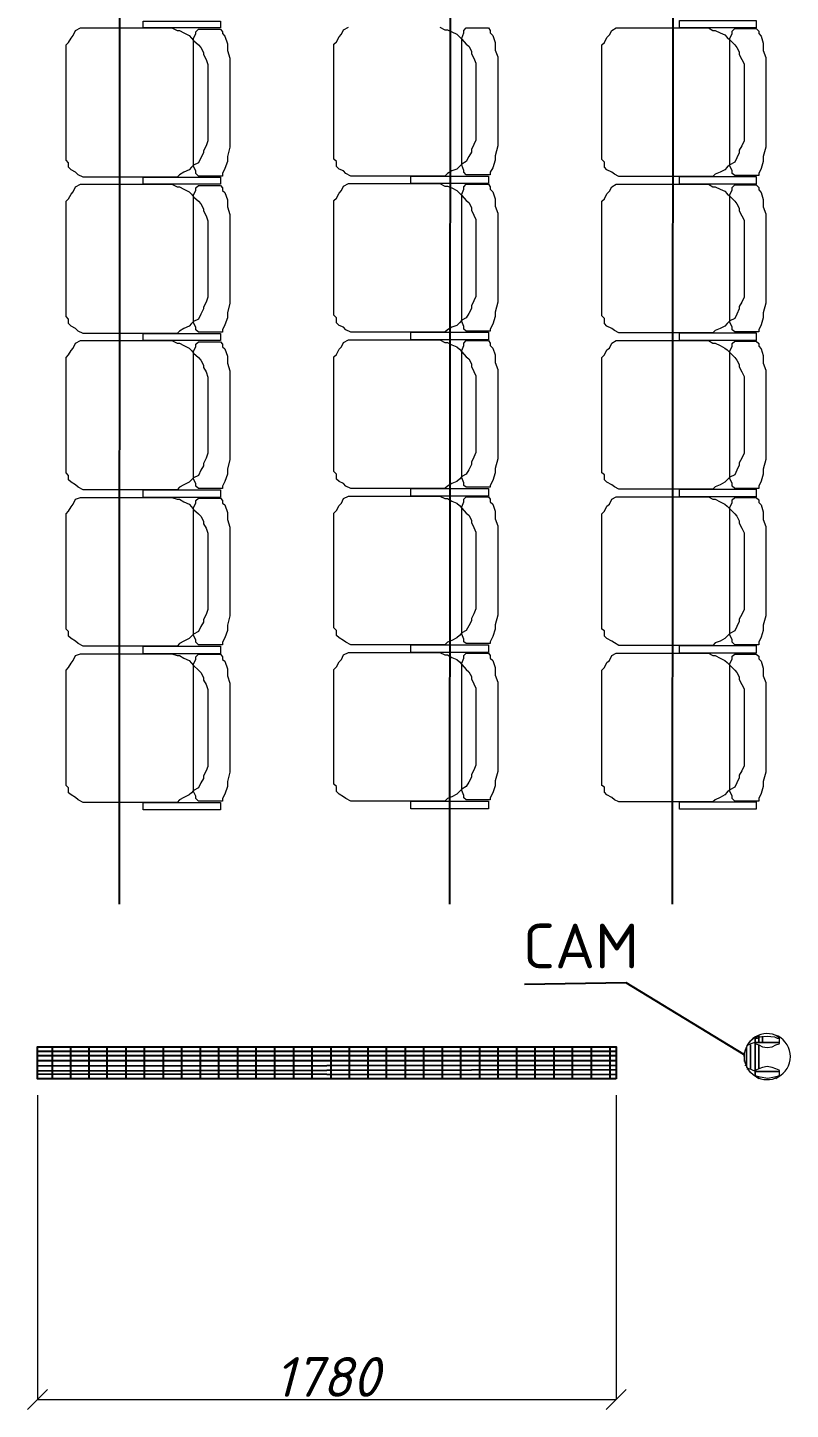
# Model space of a CAD drawing. Header units: millimetres. Extents: x 3050 to 430575, y -569542 to 36130.
# Drawn here: x 302267 to 304667, y -473639 to -469292 of the extents above; entities that cross this region are included whole.
import ezdxf

# ---------------------------------------------------------------- set-up
doc = ezdxf.new("R2010")
doc.units = ezdxf.units.MM
doc.layers.add('PDF _Геометрия', color=7, linetype='Continuous')
doc.layers.add('PDF _Текст', color=7, linetype='Continuous')
doc.layers.add('TLS razmeri', color=7, linetype='Continuous', lineweight=9)
doc.layers.add('Стены отделка', color=7, linetype='Continuous', lineweight=30)
doc.styles.add('PDF ISOCPEUR', font='isocpeur.ttf')
doc.styles.add('ГОСТ ISOCP 2.5', font='isocpeui.ttf', dxfattribs={"height": 2.5})
doc.dimstyles.new('СПДС NEW2.5', dxfattribs={"dimtxt": 2.5, "dimasz": 2.5, "dimexe": 1, "dimexo": 1, "dimgap": 1.5, "dimtad": 1, "dimdec": 0, "dimrnd": 5, "dimtxsty": 'ГОСТ ISOCP 2.5', "dimblk": 'OBLIQUE', "dimcen": 0, "dimclrd": 256, "dimclre": 256, "dimclrt": 256, "dimadec": 0, "dimazin": 2, "dimtp": 0.1, "dimtm": 0.1, "dimtfac": 0.71, "dimtdec": 0, "dimtmove": 0, "dimatfit": 3, "dimfxl": 1, "dimtfill": 1, "dimtolj": 1, "dimlwd": -1, "dimlwe": -1, "dimarcsym": 1})

# ---------------------------------------------------------------- blocks, each defined once
blk = doc.blocks.new('_Oblique')
at = {"color": 0, "linetype": 'ByBlock', "lineweight": -2}
blk.add_line((-0.5, -0.5), (0.5, 0.5), dxfattribs=at)
blk = doc.blocks.new('*D2623')
at = {"layer": 'Defpoints', "color": 0, "transparency": 16777216}
for p in [(21064.1, -61251.1), (24704.9, -61251.6), (24704.9, -63167.6)]:
    blk.add_point(p, dxfattribs=at)
at = {"layer": 'TLS razmeri', "linetype": 'ByBlock', "transparency": 16777216}
for p, q in [((21064.1, -61252.1), (21064.1, -63168.6)), ((24704.9, -61252.6), (24704.9, -63168.6)), ((21064.1, -63167.6), (24704.9, -63167.6))]:
    blk.add_line(p, q, dxfattribs=at)
at = {"layer": 'TLS razmeri', "transparency": 16777216, "xscale": 125, "yscale": 125, "zscale": 125, "rotation": 180}
blk.add_blockref('_Oblique', (21064.1, -63167.6), dxfattribs=at)
at = {"layer": 'TLS razmeri', "transparency": 16777216, "xscale": 125, "yscale": 125, "zscale": 125}
blk.add_blockref('_Oblique', (24704.9, -63167.6), dxfattribs=at)
at = {"layer": 'TLS razmeri', "transparency": 16777216, "insert": (22884.5, -63026), "char_height": 2.5, "attachment_point": 5, "style": 'ГОСТ ISOCP 2.5', "bg_fill": 3, "box_fill_scale": 1.1, "bg_fill_color": 256, "bg_fill_true_color": 13158600, "bg_fill_transparency": 0}
blk.add_mtext('\\A1;{\\H100x;1780}', dxfattribs=at)
blk = doc.blocks.new('ТХ3 4 этаж')
at = {"color": 5, "lineweight": 25}
for p, q in [((21584.8, -46510), (21576.9, -60051.5)), ((23664.8, -46510), (23656.9, -60051.5)), ((25064.8, -46510), (25056.9, -60051.5))]:
    blk.add_line(p, q, dxfattribs=at)
at = {"layer": 'PDF _Геометрия', "color": 5, "lineweight": 9}
for points in [[(21727.5, -54493.2), (22215.2, -54493.2), (22215.2, -54536.8), (21727.5, -54536.8)], [(25102.1, -54489.2), (25585.8, -54489.2), (25585.8, -54536.8), (25102.1, -54536.8)], [(21243.7, -55111.8), (21243.7, -54643.9), (21259.6, -54628), (21275.4, -54600.3), (21287.3, -54584.4), (21303.2, -54552.7), (21334.9, -54536.8), (21362.7, -54536.8), (21378.5, -54536.8), (21850.4, -54536.8), (21878.2, -54536.8), (21909.9, -54536.8), (21941.6, -54552.7), (21957.5, -54552.7), (21985.2, -54568.5), (22017, -54584.4), (22032.8, -54600.3), (22044.7, -54616.1), (22076.4, -54643.9), (22092.3, -54659.8), (22108.2, -54691.5), (22108.2, -54703.4), (22124, -54735.1), (22135.9, -54766.8), (22135.9, -54794.6), (22135.9, -54826.3), (22135.9, -55024.6), (22135.9, -55203), (22135.9, -55218.9), (22135.9, -55246.6), (22124, -55278.4), (22108.2, -55310.1), (22108.2, -55322), (22092.3, -55353.7), (22076.4, -55385.4), (22044.7, -55401.3), (22032.8, -55413.2), (22017, -55429), (21985.2, -55444.9), (21957.5, -55460.8), (21941.6, -55476.6), (21909.9, -55476.6), (21878.2, -55476.6), (21850.4, -55476.6), (21378.5, -55476.6), (21350.8, -55476.6), (21319, -55460.8), (21303.2, -55444.9), (21275.4, -55429), (21259.6, -55413.2), (21259.6, -55385.4), (21243.7, -55369.6), (21243.7, -55337.8)], [(22044.7, -54739.1), (22044.7, -54604.2), (22060.6, -54572.5), (22060.6, -54560.6), (22076.4, -54544.8), (22092.3, -54544.8), (22215.2, -54544.8), (22227.1, -54560.6), (22227.1, -54572.5), (22243, -54588.4), (22258.8, -54636), (22258.8, -54679.6), (22274.7, -54727.2), (22274.7, -54770.8), (22274.7, -54830.3), (22274.7, -55179.2), (22274.7, -55242.7), (22274.7, -55286.3), (22258.8, -55345.8), (22258.8, -55377.5), (22243, -55421.1), (22227.1, -55452.8), (22227.1, -55468.7), (22215.2, -55468.7), (22092.3, -55468.7), (22076.4, -55468.7), (22060.6, -55452.8), (22060.6, -55437), (22044.7, -55409.2), (22044.7, -55377.5), (22044.7, -55345.8), (22044.7, -55270.4)], [(23734, -54735.1), (23734, -54600.3), (23745.9, -54568.5), (23745.9, -54552.7), (23761.7, -54536.8), (23777.6, -54536.8), (23900.5, -54536.8), (23912.4, -54552.7), (23912.4, -54568.5), (23928.3, -54584.4), (23944.1, -54628), (23944.1, -54675.6), (23960, -54719.2), (23960, -54766.8), (23960, -54826.3), (23960, -55175.3), (23960, -55234.7), (23960, -55278.4), (23944.1, -55341.8), (23944.1, -55369.6), (23928.3, -55417.1), (23912.4, -55444.9), (23912.4, -55460.8), (23900.5, -55460.8), (23777.6, -55460.8), (23761.7, -55460.8), (23745.9, -55444.9), (23745.9, -55433), (23734, -55401.3), (23734, -55369.6), (23734, -55341.8), (23734, -55266.5)], [(24614.3, -55111.8), (24614.3, -54643.9), (24630.2, -54628), (24646, -54596.3), (24661.9, -54580.4), (24677.8, -54552.7), (24705.5, -54536.8), (24737.2, -54536.8), (24753.1, -54536.8), (25221, -54536.8), (25252.7, -54536.8), (25284.5, -54536.8), (25312.2, -54552.7), (25328.1, -54552.7), (25359.8, -54568.5), (25387.6, -54580.4), (25403.4, -54596.3), (25419.3, -54612.2), (25451, -54643.9), (25462.9, -54659.8), (25478.8, -54687.5), (25478.8, -54703.4), (25494.6, -54735.1), (25510.5, -54762.9), (25510.5, -54794.6), (25510.5, -54826.3), (25510.5, -55024.6), (25510.5, -55199), (25510.5, -55214.9), (25510.5, -55246.6), (25494.6, -55278.4), (25478.8, -55306.1), (25478.8, -55322), (25462.9, -55353.7), (25451, -55381.5), (25419.3, -55397.3), (25403.4, -55413.2), (25387.6, -55429), (25359.8, -55444.9), (25328.1, -55456.8), (25312.2, -55472.7), (25284.5, -55472.7), (25252.7, -55472.7), (25221, -55472.7), (24753.1, -55472.7), (24721.4, -55472.7), (24693.6, -55456.8), (24677.8, -55444.9), (24646, -55429), (24630.2, -55413.2), (24630.2, -55381.5), (24614.3, -55365.6), (24614.3, -55337.8)], [(25419.3, -54739.1), (25419.3, -54604.2), (25435.1, -54572.5), (25435.1, -54556.6), (25451, -54540.8), (25462.9, -54540.8), (25585.8, -54540.8), (25601.7, -54556.6), (25601.7, -54572.5), (25617.6, -54588.4), (25629.5, -54632), (25629.5, -54679.6), (25645.3, -54723.2), (25645.3, -54770.8), (25645.3, -54830.3), (25645.3, -55179.2), (25645.3, -55238.7), (25645.3, -55286.3), (25629.5, -55345.8), (25629.5, -55377.5), (25617.6, -55421.1), (25601.7, -55452.8), (25601.7, -55464.7), (25585.8, -55464.7), (25462.9, -55464.7), (25451, -55464.7), (25435.1, -55452.8), (25435.1, -55437), (25419.3, -55405.2), (25419.3, -55377.5), (25419.3, -55345.8), (25419.3, -55270.4)], [(23412.8, -55468.7), (23900.5, -55468.7), (23900.5, -55516.3), (23412.8, -55516.3)], [(25102.1, -55472.7), (25585.8, -55472.7), (25585.8, -55520.2), (25102.1, -55520.2)], [(21243.7, -56095.2), (21243.7, -55627.3), (21259.6, -55611.5), (21275.4, -55583.7), (21287.3, -55567.8), (21303.2, -55536.1), (21334.9, -55520.2), (21362.7, -55520.2), (21378.5, -55520.2), (21850.4, -55520.2), (21878.2, -55520.2), (21909.9, -55520.2), (21941.6, -55536.1), (21957.5, -55536.1), (21985.2, -55552), (22017, -55567.8), (22032.8, -55583.7), (22044.7, -55599.6), (22076.4, -55627.3), (22092.3, -55643.2), (22108.2, -55674.9), (22108.2, -55686.8), (22124, -55718.5), (22135.9, -55750.2), (22135.9, -55778), (22135.9, -55809.7), (22135.9, -56008), (22135.9, -56186.4), (22135.9, -56202.3), (22135.9, -56230.1), (22124, -56261.8), (22108.2, -56293.5), (22108.2, -56305.4), (22092.3, -56337.1), (22076.4, -56368.8), (22044.7, -56384.7), (22032.8, -56396.6), (22017, -56412.5), (21985.2, -56428.3), (21957.5, -56444.2), (21941.6, -56460.1), (21909.9, -56460.1), (21878.2, -56460.1), (21850.4, -56460.1), (21378.5, -56460.1), (21350.8, -56460.1), (21319, -56444.2), (21303.2, -56428.3), (21275.4, -56412.5), (21259.6, -56396.6), (21259.6, -56368.8), (21243.7, -56353), (21243.7, -56321.3)], [(21727.5, -55476.6), (22215.2, -55476.6), (22215.2, -55520.2), (21727.5, -55520.2)], [(22044.7, -55726.4), (22044.7, -55587.7), (22060.6, -55559.9), (22060.6, -55544), (22076.4, -55528.2), (22092.3, -55528.2), (22215.2, -55528.2), (22227.1, -55544), (22227.1, -55559.9), (22243, -55571.8), (22258.8, -55619.4), (22258.8, -55663), (22274.7, -55710.6), (22274.7, -55754.2), (22274.7, -55813.7), (22274.7, -56162.6), (22274.7, -56226.1), (22274.7, -56269.7), (22258.8, -56329.2), (22258.8, -56360.9), (22243, -56404.5), (22227.1, -56436.3), (22227.1, -56452.1), (22215.2, -56452.1), (22092.3, -56452.1), (22076.4, -56452.1), (22060.6, -56436.3), (22060.6, -56420.4), (22044.7, -56392.6), (22044.7, -56360.9), (22044.7, -56329.2), (22044.7, -56253.8)], [(22929, -56087.3), (22929, -55623.3), (22944.9, -55607.5), (22960.7, -55575.8), (22976.6, -55559.9), (22988.5, -55532.1), (23020.2, -55516.3), (23051.9, -55516.3), (23063.8, -55516.3), (23535.7, -55516.3), (23567.4, -55516.3), (23595.2, -55516.3), (23626.9, -55532.1), (23642.8, -55532.1), (23670.5, -55544), (23702.3, -55559.9), (23718.1, -55575.8), (23734, -55591.6), (23761.7, -55623.3), (23777.6, -55635.2), (23793.5, -55667), (23793.5, -55682.8), (23809.3, -55714.6), (23821.2, -55742.3), (23821.2, -55774), (23821.2, -55801.8), (23821.2, -56004), (23821.2, -56178.5), (23821.2, -56194.4), (23821.2, -56226.1), (23809.3, -56253.8), (23793.5, -56285.6), (23793.5, -56301.4), (23777.6, -56333.2), (23761.7, -56360.9), (23734, -56376.8), (23718.1, -56392.6), (23702.3, -56408.5), (23670.5, -56420.4), (23642.8, -56436.3), (23626.9, -56452.1), (23595.2, -56452.1), (23567.4, -56452.1), (23535.7, -56452.1), (23063.8, -56452.1), (23036.1, -56452.1), (23004.3, -56436.3), (22988.5, -56420.4), (22960.7, -56408.5), (22944.9, -56392.6), (22944.9, -56360.9), (22929, -56345.1), (22929, -56317.3)], [(23734, -55718.5), (23734, -55583.7), (23745.9, -55552), (23745.9, -55536.1), (23761.7, -55520.2), (23777.6, -55520.2), (23900.5, -55520.2), (23912.4, -55536.1), (23912.4, -55552), (23928.3, -55567.8), (23944.1, -55611.5), (23944.1, -55659), (23960, -55702.7), (23960, -55750.2), (23960, -55809.7), (23960, -56158.7), (23960, -56218.2), (23960, -56261.8), (23944.1, -56325.2), (23944.1, -56353), (23928.3, -56400.6), (23912.4, -56432.3), (23912.4, -56444.2), (23900.5, -56444.2), (23777.6, -56444.2), (23761.7, -56444.2), (23745.9, -56432.3), (23745.9, -56416.4), (23734, -56384.7), (23734, -56353), (23734, -56325.2), (23734, -56249.9)], [(24614.3, -56095.2), (24614.3, -55627.3), (24630.2, -55611.5), (24646, -55579.7), (24661.9, -55563.9), (24677.8, -55536.1), (24705.5, -55520.2), (24737.2, -55520.2), (24753.1, -55520.2), (25221, -55520.2), (25252.7, -55520.2), (25284.5, -55520.2), (25312.2, -55536.1), (25328.1, -55536.1), (25359.8, -55552), (25387.6, -55563.9), (25403.4, -55579.7), (25419.3, -55595.6), (25451, -55627.3), (25462.9, -55643.2), (25478.8, -55670.9), (25478.8, -55686.8), (25494.6, -55718.5), (25510.5, -55746.3), (25510.5, -55778), (25510.5, -55809.7), (25510.5, -56008), (25510.5, -56182.5), (25510.5, -56198.3), (25510.5, -56230.1), (25494.6, -56261.8), (25478.8, -56289.5), (25478.8, -56305.4), (25462.9, -56337.1), (25451, -56364.9), (25419.3, -56380.7), (25403.4, -56396.6), (25387.6, -56412.5), (25359.8, -56428.3), (25328.1, -56440.2), (25312.2, -56456.1), (25284.5, -56456.1), (25252.7, -56456.1), (25221, -56456.1), (24753.1, -56456.1), (24721.4, -56456.1), (24693.6, -56440.2), (24677.8, -56428.3), (24646, -56412.5), (24630.2, -56396.6), (24630.2, -56364.9), (24614.3, -56349), (24614.3, -56321.3)], [(25419.3, -55722.5), (25419.3, -55587.7), (25435.1, -55555.9), (25435.1, -55540.1), (25451, -55524.2), (25462.9, -55524.2), (25585.8, -55524.2), (25601.7, -55540.1), (25601.7, -55555.9), (25617.6, -55571.8), (25629.5, -55615.4), (25629.5, -55663), (25645.3, -55706.6), (25645.3, -55754.2), (25645.3, -55813.7), (25645.3, -56162.6), (25645.3, -56222.1), (25645.3, -56269.7), (25629.5, -56329.2), (25629.5, -56360.9), (25617.6, -56404.5), (25601.7, -56436.3), (25601.7, -56448.2), (25585.8, -56448.2), (25462.9, -56448.2), (25451, -56448.2), (25435.1, -56436.3), (25435.1, -56420.4), (25419.3, -56388.7), (25419.3, -56360.9), (25419.3, -56329.2), (25419.3, -56253.8)], [(21243.7, -57078.7), (21243.7, -56610.7), (21259.6, -56594.9), (21275.4, -56567.1), (21287.3, -56551.3), (21303.2, -56519.5), (21334.9, -56503.7), (21362.7, -56503.7), (21378.5, -56503.7), (21850.4, -56503.7), (21878.2, -56503.7), (21909.9, -56503.7), (21941.6, -56519.5), (21957.5, -56519.5), (21985.2, -56535.4), (22017, -56551.3), (22032.8, -56567.1), (22044.7, -56583), (22076.4, -56610.7), (22092.3, -56626.6), (22108.2, -56658.3), (22108.2, -56674.2), (22124, -56701.9), (22135.9, -56733.7), (22135.9, -56761.4), (22135.9, -56793.1), (22135.9, -56991.4), (22135.9, -57169.9), (22135.9, -57185.7), (22135.9, -57213.5), (22124, -57245.2), (22108.2, -57276.9), (22108.2, -57292.8), (22092.3, -57320.5), (22076.4, -57352.3), (22044.7, -57368.1), (22032.8, -57380), (22017, -57395.9), (21985.2, -57411.8), (21957.5, -57427.6), (21941.6, -57443.5), (21909.9, -57443.5), (21878.2, -57443.5), (21850.4, -57443.5), (21378.5, -57443.5), (21350.8, -57443.5), (21319, -57427.6), (21303.2, -57411.8), (21275.4, -57395.9), (21259.6, -57380), (21259.6, -57352.3), (21243.7, -57336.4), (21243.7, -57304.7)], [(21727.5, -56460.1), (22215.2, -56460.1), (22215.2, -56503.7), (21727.5, -56503.7)], [(22044.7, -56709.9), (22044.7, -56571.1), (22060.6, -56543.3), (22060.6, -56527.5), (22076.4, -56511.6), (22092.3, -56511.6), (22215.2, -56511.6), (22227.1, -56527.5), (22227.1, -56543.3), (22243, -56555.2), (22258.8, -56602.8), (22258.8, -56646.4), (22274.7, -56694), (22274.7, -56737.6), (22274.7, -56797.1), (22274.7, -57146.1), (22274.7, -57209.5), (22274.7, -57253.1), (22258.8, -57312.6), (22258.8, -57344.3), (22243, -57391.9), (22227.1, -57419.7), (22227.1, -57435.5), (22215.2, -57435.5), (22092.3, -57435.5), (22076.4, -57435.5), (22060.6, -57419.7), (22060.6, -57403.8), (22044.7, -57376.1), (22044.7, -57344.3), (22044.7, -57312.6), (22044.7, -57237.3)], [(22929, -57070.7), (22929, -56606.8), (22944.9, -56590.9), (22960.7, -56559.2), (22976.6, -56543.3), (22988.5, -56515.6), (23020.2, -56499.7), (23051.9, -56499.7), (23063.8, -56499.7), (23535.7, -56499.7), (23567.4, -56499.7), (23595.2, -56499.7), (23626.9, -56515.6), (23642.8, -56515.6), (23670.5, -56531.4), (23702.3, -56543.3), (23718.1, -56559.2), (23734, -56575), (23761.7, -56606.8), (23777.6, -56618.7), (23793.5, -56650.4), (23793.5, -56666.3), (23809.3, -56698), (23821.2, -56725.7), (23821.2, -56757.5), (23821.2, -56785.2), (23821.2, -56987.5), (23821.2, -57161.9), (23821.2, -57177.8), (23821.2, -57209.5), (23809.3, -57237.3), (23793.5, -57269), (23793.5, -57284.9), (23777.6, -57316.6), (23761.7, -57344.3), (23734, -57360.2), (23718.1, -57376.1), (23702.3, -57391.9), (23670.5, -57403.8), (23642.8, -57419.7), (23626.9, -57435.5), (23595.2, -57435.5), (23567.4, -57435.5), (23535.7, -57435.5), (23063.8, -57435.5), (23036.1, -57435.5), (23004.3, -57419.7), (22988.5, -57403.8), (22960.7, -57391.9), (22944.9, -57376.1), (22944.9, -57344.3), (22929, -57328.5), (22929, -57300.7)], [(23412.8, -56452.1), (23900.5, -56452.1), (23900.5, -56499.7), (23412.8, -56499.7)], [(23734, -56701.9), (23734, -56567.1), (23745.9, -56535.4), (23745.9, -56519.5), (23761.7, -56503.7), (23777.6, -56503.7), (23900.5, -56503.7), (23912.4, -56519.5), (23912.4, -56535.4), (23928.3, -56551.3), (23944.1, -56594.9), (23944.1, -56642.5), (23960, -56686.1), (23960, -56733.7), (23960, -56793.1), (23960, -57142.1), (23960, -57201.6), (23960, -57249.2), (23944.1, -57308.6), (23944.1, -57336.4), (23928.3, -57384), (23912.4, -57415.7), (23912.4, -57427.6), (23900.5, -57427.6), (23777.6, -57427.6), (23761.7, -57427.6), (23745.9, -57415.7), (23745.9, -57399.9), (23734, -57368.1), (23734, -57336.4), (23734, -57308.6), (23734, -57233.3)], [(24614.3, -57078.7), (24614.3, -56610.7), (24630.2, -56594.9), (24646, -56563.2), (24661.9, -56551.3), (24677.8, -56519.5), (24705.5, -56503.7), (24737.2, -56503.7), (24753.1, -56503.7), (25221, -56503.7), (25252.7, -56503.7), (25284.5, -56503.7), (25312.2, -56519.5), (25328.1, -56519.5), (25359.8, -56535.4), (25387.6, -56551.3), (25403.4, -56563.2), (25419.3, -56579), (25451, -56610.7), (25462.9, -56626.6), (25478.8, -56654.4), (25478.8, -56670.2), (25494.6, -56701.9), (25510.5, -56729.7), (25510.5, -56761.4), (25510.5, -56793.1), (25510.5, -56991.4), (25510.5, -57169.9), (25510.5, -57181.8), (25510.5, -57213.5), (25494.6, -57245.2), (25478.8, -57273), (25478.8, -57288.8), (25462.9, -57320.5), (25451, -57348.3), (25419.3, -57364.2), (25403.4, -57380), (25387.6, -57395.9), (25359.8, -57411.8), (25328.1, -57423.6), (25312.2, -57439.5), (25284.5, -57439.5), (25252.7, -57439.5), (25221, -57439.5), (24753.1, -57439.5), (24721.4, -57439.5), (24693.6, -57423.6), (24677.8, -57411.8), (24646, -57395.9), (24630.2, -57380), (24630.2, -57348.3), (24614.3, -57336.4), (24614.3, -57304.7)], [(25102.1, -56456.1), (25585.8, -56456.1), (25585.8, -56503.7), (25102.1, -56503.7)], [(25419.3, -56705.9), (25419.3, -56571.1), (25435.1, -56539.4), (25435.1, -56523.5), (25451, -56507.6), (25462.9, -56507.6), (25585.8, -56507.6), (25601.7, -56523.5), (25601.7, -56539.4), (25617.6, -56555.2), (25629.5, -56598.8), (25629.5, -56646.4), (25645.3, -56690), (25645.3, -56737.6), (25645.3, -56797.1), (25645.3, -57146.1), (25645.3, -57205.5), (25645.3, -57253.1), (25629.5, -57312.6), (25629.5, -57344.3), (25617.6, -57388), (25601.7, -57419.7), (25601.7, -57435.5), (25585.8, -57435.5), (25462.9, -57435.5), (25451, -57435.5), (25435.1, -57419.7), (25435.1, -57403.8), (25419.3, -57372.1), (25419.3, -57344.3), (25419.3, -57312.6), (25419.3, -57237.3)], [(21727.5, -57443.5), (22215.2, -57443.5), (22215.2, -57491.1), (21727.5, -57491.1)], [(23412.8, -57435.5), (23900.5, -57435.5), (23900.5, -57483.1), (23412.8, -57483.1)], [(25102.1, -57439.5), (25585.8, -57439.5), (25585.8, -57487.1), (25102.1, -57487.1)], [(21243.7, -58062.1), (21243.7, -57594.2), (21259.6, -57578.3), (21275.4, -57550.5), (21287.3, -57534.7), (21303.2, -57503), (21334.9, -57491.1), (21362.7, -57491.1), (21378.5, -57491.1), (21850.4, -57491.1), (21878.2, -57491.1), (21909.9, -57491.1), (21941.6, -57503), (21957.5, -57503), (21985.2, -57518.8), (22017, -57534.7), (22032.8, -57550.5), (22044.7, -57566.4), (22076.4, -57594.2), (22092.3, -57610), (22108.2, -57641.7), (22108.2, -57657.6), (22124, -57685.4), (22135.9, -57717.1), (22135.9, -57744.8), (22135.9, -57776.6), (22135.9, -57974.8), (22135.9, -58153.3), (22135.9, -58169.1), (22135.9, -58196.9), (22124, -58228.6), (22108.2, -58260.4), (22108.2, -58276.2), (22092.3, -58304), (22076.4, -58335.7), (22044.7, -58351.6), (22032.8, -58363.5), (22017, -58379.3), (21985.2, -58395.2), (21957.5, -58411), (21941.6, -58426.9), (21909.9, -58426.9), (21878.2, -58426.9), (21850.4, -58426.9), (21378.5, -58426.9), (21350.8, -58426.9), (21319, -58411), (21303.2, -58395.2), (21275.4, -58379.3), (21259.6, -58363.5), (21259.6, -58335.7), (21243.7, -58319.8), (21243.7, -58288.1)], [(22044.7, -57693.3), (22044.7, -57554.5), (22060.6, -57526.7), (22060.6, -57510.9), (22076.4, -57495), (22092.3, -57495), (22215.2, -57495), (22227.1, -57510.9), (22227.1, -57526.7), (22243, -57538.6), (22258.8, -57586.2), (22258.8, -57629.8), (22274.7, -57677.4), (22274.7, -57721.1), (22274.7, -57784.5), (22274.7, -58129.5), (22274.7, -58192.9), (22274.7, -58236.6), (22258.8, -58296), (22258.8, -58327.8), (22243, -58375.3), (22227.1, -58403.1), (22227.1, -58419), (22215.2, -58419), (22092.3, -58419), (22076.4, -58419), (22060.6, -58403.1), (22060.6, -58387.2), (22044.7, -58359.5), (22044.7, -58327.8), (22044.7, -58296), (22044.7, -58220.7)], [(22929, -58054.1), (22929, -57590.2), (22944.9, -57574.3), (22960.7, -57542.6), (22976.6, -57526.7), (22988.5, -57499), (23020.2, -57483.1), (23051.9, -57483.1), (23063.8, -57483.1), (23535.7, -57483.1), (23567.4, -57483.1), (23595.2, -57483.1), (23626.9, -57499), (23642.8, -57499), (23670.5, -57514.9), (23702.3, -57526.7), (23718.1, -57542.6), (23734, -57558.5), (23761.7, -57590.2), (23777.6, -57602.1), (23793.5, -57633.8), (23793.5, -57649.7), (23809.3, -57681.4), (23821.2, -57709.2), (23821.2, -57740.9), (23821.2, -57772.6), (23821.2, -57970.9), (23821.2, -58145.4), (23821.2, -58161.2), (23821.2, -58192.9), (23809.3, -58224.7), (23793.5, -58252.4), (23793.5, -58268.3), (23777.6, -58300), (23761.7, -58327.8), (23734, -58343.6), (23718.1, -58359.5), (23702.3, -58375.3), (23670.5, -58391.2), (23642.8, -58403.1), (23626.9, -58419), (23595.2, -58419), (23567.4, -58419), (23535.7, -58419), (23063.8, -58419), (23036.1, -58419), (23004.3, -58403.1), (22988.5, -58391.2), (22960.7, -58375.3), (22944.9, -58359.5), (22944.9, -58327.8), (22929, -58311.9), (22929, -58284.1)], [(23734, -57685.4), (23734, -57550.5), (23745.9, -57518.8), (23745.9, -57503), (23761.7, -57487.1), (23777.6, -57487.1), (23900.5, -57487.1), (23912.4, -57503), (23912.4, -57518.8), (23928.3, -57534.7), (23944.1, -57578.3), (23944.1, -57625.9), (23960, -57669.5), (23960, -57717.1), (23960, -57776.6), (23960, -58125.5), (23960, -58185), (23960, -58232.6), (23944.1, -58292.1), (23944.1, -58319.8), (23928.3, -58367.4), (23912.4, -58399.1), (23912.4, -58411), (23900.5, -58411), (23777.6, -58411), (23761.7, -58411), (23745.9, -58399.1), (23745.9, -58383.3), (23734, -58351.6), (23734, -58319.8), (23734, -58292.1), (23734, -58216.7)], [(24614.3, -58062.1), (24614.3, -57594.2), (24630.2, -57578.3), (24646, -57546.6), (24661.9, -57534.7), (24677.8, -57503), (24705.5, -57487.1), (24737.2, -57487.1), (24753.1, -57487.1), (25221, -57487.1), (25252.7, -57487.1), (25284.5, -57487.1), (25312.2, -57503), (25328.1, -57503), (25359.8, -57518.8), (25387.6, -57534.7), (25403.4, -57546.6), (25419.3, -57562.4), (25451, -57594.2), (25462.9, -57610), (25478.8, -57637.8), (25478.8, -57653.6), (25494.6, -57685.4), (25510.5, -57713.1), (25510.5, -57744.8), (25510.5, -57776.6), (25510.5, -57974.8), (25510.5, -58153.3), (25510.5, -58165.2), (25510.5, -58196.9), (25494.6, -58228.6), (25478.8, -58256.4), (25478.8, -58272.2), (25462.9, -58304), (25451, -58331.7), (25419.3, -58347.6), (25403.4, -58363.5), (25387.6, -58379.3), (25359.8, -58395.2), (25328.1, -58407.1), (25312.2, -58422.9), (25284.5, -58422.9), (25252.7, -58422.9), (25221, -58422.9), (24753.1, -58422.9), (24721.4, -58422.9), (24693.6, -58407.1), (24677.8, -58395.2), (24646, -58379.3), (24630.2, -58363.5), (24630.2, -58331.7), (24614.3, -58319.8), (24614.3, -58288.1)], [(25419.3, -57689.3), (25419.3, -57554.5), (25435.1, -57522.8), (25435.1, -57506.9), (25451, -57491.1), (25462.9, -57491.1), (25585.8, -57491.1), (25601.7, -57506.9), (25601.7, -57522.8), (25617.6, -57538.6), (25629.5, -57582.3), (25629.5, -57629.8), (25645.3, -57673.5), (25645.3, -57721.1), (25645.3, -57780.5), (25645.3, -58129.5), (25645.3, -58189), (25645.3, -58236.6), (25629.5, -58296), (25629.5, -58327.8), (25617.6, -58371.4), (25601.7, -58403.1), (25601.7, -58419), (25585.8, -58419), (25462.9, -58419), (25451, -58419), (25435.1, -58403.1), (25435.1, -58387.2), (25419.3, -58355.5), (25419.3, -58327.8), (25419.3, -58296), (25419.3, -58220.7)], [(21727.5, -58426.9), (22215.2, -58426.9), (22215.2, -58474.5), (21727.5, -58474.5)], [(23412.8, -58419), (23900.5, -58419), (23900.5, -58466.6), (23412.8, -58466.6)], [(25102.1, -58422.9), (25585.8, -58422.9), (25585.8, -58470.5), (25102.1, -58470.5)], [(21243.7, -59045.5), (21243.7, -58577.6), (21259.6, -58561.7), (21275.4, -58534), (21287.3, -58518.1), (21303.2, -58486.4), (21334.9, -58474.5), (21362.7, -58474.5), (21378.5, -58474.5), (21850.4, -58474.5), (21878.2, -58474.5), (21909.9, -58474.5), (21941.6, -58486.4), (21957.5, -58486.4), (21985.2, -58502.2), (22017, -58518.1), (22032.8, -58534), (22044.7, -58549.8), (22076.4, -58577.6), (22092.3, -58593.4), (22108.2, -58625.2), (22108.2, -58641), (22124, -58668.8), (22135.9, -58700.5), (22135.9, -58732.2), (22135.9, -58760), (22135.9, -58958.3), (22135.9, -59136.7), (22135.9, -59152.6), (22135.9, -59184.3), (22124, -59212.1), (22108.2, -59243.8), (22108.2, -59259.6), (22092.3, -59287.4), (22076.4, -59319.1), (22044.7, -59335), (22032.8, -59350.8), (22017, -59362.7), (21985.2, -59378.6), (21957.5, -59394.5), (21941.6, -59410.3), (21909.9, -59410.3), (21878.2, -59410.3), (21850.4, -59410.3), (21378.5, -59410.3), (21350.8, -59410.3), (21319, -59394.5), (21303.2, -59378.6), (21275.4, -59362.7), (21259.6, -59350.8), (21259.6, -59319.1), (21243.7, -59303.3), (21243.7, -59271.5)], [(22044.7, -58676.7), (22044.7, -58537.9), (22060.6, -58510.2), (22060.6, -58494.3), (22076.4, -58478.4), (22092.3, -58478.4), (22215.2, -58478.4), (22227.1, -58494.3), (22227.1, -58510.2), (22243, -58522.1), (22258.8, -58569.7), (22258.8, -58613.3), (22274.7, -58660.9), (22274.7, -58704.5), (22274.7, -58767.9), (22274.7, -59112.9), (22274.7, -59176.4), (22274.7, -59220), (22258.8, -59279.5), (22258.8, -59311.2), (22243, -59358.8), (22227.1, -59386.5), (22227.1, -59402.4), (22215.2, -59402.4), (22092.3, -59402.4), (22076.4, -59402.4), (22060.6, -59386.5), (22060.6, -59370.7), (22044.7, -59342.9), (22044.7, -59311.2), (22044.7, -59279.5), (22044.7, -59204.1)], [(22929, -59041.5), (22929, -58573.6), (22944.9, -58557.8), (22960.7, -58526), (22976.6, -58510.2), (22988.5, -58482.4), (23020.2, -58466.6), (23051.9, -58466.6), (23063.8, -58466.6), (23535.7, -58466.6), (23567.4, -58466.6), (23595.2, -58466.6), (23626.9, -58482.4), (23642.8, -58482.4), (23670.5, -58498.3), (23702.3, -58510.2), (23718.1, -58526), (23734, -58541.9), (23761.7, -58573.6), (23777.6, -58589.5), (23793.5, -58617.2), (23793.5, -58633.1), (23809.3, -58664.8), (23821.2, -58692.6), (23821.2, -58724.3), (23821.2, -58756), (23821.2, -58954.3), (23821.2, -59128.8), (23821.2, -59144.6), (23821.2, -59176.4), (23809.3, -59208.1), (23793.5, -59235.8), (23793.5, -59251.7), (23777.6, -59283.4), (23761.7, -59311.2), (23734, -59327), (23718.1, -59342.9), (23702.3, -59358.8), (23670.5, -59374.6), (23642.8, -59386.5), (23626.9, -59402.4), (23595.2, -59402.4), (23567.4, -59402.4), (23535.7, -59402.4), (23063.8, -59402.4), (23036.1, -59402.4), (23004.3, -59386.5), (22988.5, -59374.6), (22960.7, -59358.8), (22944.9, -59342.9), (22944.9, -59311.2), (22929, -59295.3), (22929, -59267.6)], [(23734, -58668.8), (23734, -58534), (23745.9, -58502.2), (23745.9, -58486.4), (23761.7, -58470.5), (23777.6, -58470.5), (23900.5, -58470.5), (23912.4, -58486.4), (23912.4, -58502.2), (23928.3, -58518.1), (23944.1, -58561.7), (23944.1, -58609.3), (23960, -58652.9), (23960, -58700.5), (23960, -58760), (23960, -59109), (23960, -59168.4), (23960, -59216), (23944.1, -59275.5), (23944.1, -59307.2), (23928.3, -59350.8), (23912.4, -59382.6), (23912.4, -59394.5), (23900.5, -59394.5), (23777.6, -59394.5), (23761.7, -59394.5), (23745.9, -59382.6), (23745.9, -59366.7), (23734, -59335), (23734, -59307.2), (23734, -59275.5), (23734, -59200.2)], [(24614.3, -59045.5), (24614.3, -58577.6), (24630.2, -58561.7), (24646, -58530), (24661.9, -58518.1), (24677.8, -58486.4), (24705.5, -58470.5), (24737.2, -58470.5), (24753.1, -58470.5), (25221, -58470.5), (25252.7, -58470.5), (25284.5, -58470.5), (25312.2, -58486.4), (25328.1, -58486.4), (25359.8, -58502.2), (25387.6, -58518.1), (25403.4, -58530), (25419.3, -58545.9), (25451, -58577.6), (25462.9, -58593.4), (25478.8, -58621.2), (25478.8, -58637.1), (25494.6, -58668.8), (25510.5, -58696.5), (25510.5, -58728.3), (25510.5, -58760), (25510.5, -58958.3), (25510.5, -59136.7), (25510.5, -59148.6), (25510.5, -59180.3), (25494.6, -59212.1), (25478.8, -59239.8), (25478.8, -59255.7), (25462.9, -59287.4), (25451, -59315.2), (25419.3, -59331), (25403.4, -59346.9), (25387.6, -59362.7), (25359.8, -59378.6), (25328.1, -59394.5), (25312.2, -59406.4), (25284.5, -59406.4), (25252.7, -59406.4), (25221, -59406.4), (24753.1, -59406.4), (24721.4, -59406.4), (24693.6, -59394.5), (24677.8, -59378.6), (24646, -59362.7), (24630.2, -59346.9), (24630.2, -59315.2), (24614.3, -59303.3), (24614.3, -59271.5)], [(25419.3, -58672.8), (25419.3, -58537.9), (25435.1, -58506.2), (25435.1, -58490.3), (25451, -58478.4), (25462.9, -58478.4), (25585.8, -58478.4), (25601.7, -58490.3), (25601.7, -58506.2), (25617.6, -58522.1), (25629.5, -58565.7), (25629.5, -58613.3), (25645.3, -58656.9), (25645.3, -58704.5), (25645.3, -58764), (25645.3, -59112.9), (25645.3, -59172.4), (25645.3, -59220), (25629.5, -59279.5), (25629.5, -59311.2), (25617.6, -59354.8), (25601.7, -59386.5), (25601.7, -59402.4), (25585.8, -59402.4), (25462.9, -59402.4), (25451, -59402.4), (25435.1, -59386.5), (25435.1, -59370.7), (25419.3, -59338.9), (25419.3, -59311.2), (25419.3, -59279.5), (25419.3, -59204.1)], [(21727.5, -59410.3), (22215.2, -59410.3), (22215.2, -59457.9), (21727.5, -59457.9)], [(23412.8, -59402.4), (23900.5, -59402.4), (23900.5, -59450), (23412.8, -59450)], [(25102.1, -59406.4), (25585.8, -59406.4), (25585.8, -59453.9), (25102.1, -59453.9)]]:
    blk.add_lwpolyline(points, close=True, dxfattribs=at)
blk.add_lwpolyline([(23595.2, -54532.9), (23626.9, -54548.7), (23642.8, -54548.7), (23670.5, -54560.6), (23702.3, -54576.5), (23718.1, -54592.3), (23734, -54608.2), (23761.7, -54639.9), (23777.6, -54651.8), (23793.5, -54683.5), (23793.5, -54699.4), (23809.3, -54727.2), (23821.2, -54758.9), (23821.2, -54790.6), (23821.2, -54818.4), (23821.2, -55020.6), (23821.2, -55195.1), (23821.2, -55210.9), (23821.2, -55242.7), (23809.3, -55270.4), (23793.5, -55302.1), (23793.5, -55318), (23777.6, -55345.8), (23761.7, -55377.5), (23734, -55393.4), (23718.1, -55409.2), (23702.3, -55425.1), (23670.5, -55437), (23642.8, -55452.8), (23626.9, -55468.7), (23595.2, -55468.7), (23567.4, -55468.7), (23535.7, -55468.7), (23063.8, -55468.7), (23036.1, -55468.7), (23004.3, -55452.8), (22988.5, -55437), (22960.7, -55425.1), (22944.9, -55409.2), (22944.9, -55377.5), (22929, -55361.6), (22929, -55333.9), (22929, -55103.9), (22929, -54639.9), (22944.9, -54624.1), (22960.7, -54592.3), (22976.6, -54576.5), (22988.5, -54548.7), (23020.2, -54532.9)], dxfattribs=at)
at = {"layer": 'PDF _Геометрия', "color": 5, "lineweight": 25}
for points in [[(25508.4, -60996.6), (24768.4, -60546.6), (24128.4, -60556.6)], [(21155.8, -60947.8), (21155.8, -61150)], [(21270.8, -60947.8), (21270.8, -61150)], [(21385.8, -60948.2), (21385.8, -61150.4)], [(21500.8, -60948.2), (21500.8, -61150.4)], [(21619.8, -60948.2), (21619.8, -61150.4)], [(21734.8, -60948.2), (21734.8, -61150.4)], [(21853.8, -60948.2), (21853.8, -61150.4)], [(21968.8, -60948.2), (21968.8, -61150.4)], [(22087.7, -60948.2), (22087.7, -61150.4)], [(22202.7, -60948.2), (22202.7, -61150.4)], [(22321.7, -60948.2), (22321.7, -61150.4)], [(22436.7, -60948.2), (22436.7, -61150.4)], [(22555.6, -60948.2), (22555.6, -61150.4)], [(22674.6, -60948.2), (22674.6, -61150.4)], [(22789.6, -60948.2), (22789.6, -61150.4)], [(22908.6, -60948.2), (22908.6, -61150.4)], [(23023.6, -60948.2), (23023.6, -61150.4)], [(23142.5, -60948.2), (23142.5, -61150.4)], [(23257.5, -60948.2), (23257.5, -61150.4)], [(23376.5, -60948.2), (23376.5, -61150.4)], [(23491.5, -60948.2), (23491.5, -61150.4)], [(23610.4, -60948.2), (23610.4, -61150.4)], [(23725.4, -60948.2), (23725.4, -61150.4)], [(23844.4, -60948.2), (23844.4, -61150.4)], [(23959.4, -60948.2), (23959.4, -61150.4)], [(24078.4, -60948.2), (24078.4, -61150.4)], [(24193.4, -60948.2), (24193.4, -61150.4)], [(24312.3, -60948.2), (24312.3, -61150.4)], [(24427.3, -60948.2), (24427.3, -61150.4)], [(24546.3, -60948.2), (24546.3, -61150.4)], [(24665.2, -60948.2), (24665.2, -61150.4)], [(21064.1, -60976), (24704.9, -60976)], [(21064.1, -61003.7), (24704.9, -61003.7)], [(21064.1, -61035.5), (24704.9, -61035.5)], [(21064.1, -61068.8), (24704.9, -61063.2)], [(21064.1, -61098.8), (24704.9, -61091)], [(21064.1, -61118.9), (24704.9, -61122.7)]]:
    blk.add_lwpolyline(points, dxfattribs=at)
at = {"layer": 'PDF _Геометрия', "color": 5, "lineweight": 18}
blk.add_lwpolyline([(25605.3, -61146, -0.313524), (25511.1, -61010.4, 0.564015), (25723.1, -61138.4, 0.278317), (25800.5, -61010.4, 0.278719), (25723.1, -60882.3, 0.564583), (25510.9, -61010.4, -0.313524), (25605.3, -60874.7)], format="xyb", dxfattribs=at)
at = {"layer": 'PDF _Геометрия', "color": 5, "lineweight": 25}
blk.add_lwpolyline([(24704.9, -61150.4), (21064.1, -61150), (21064.1, -60947.7), (24704.9, -60948.2)], close=True, dxfattribs=at)
at = {"layer": 'PDF _Геометрия', "color": 5, "lineweight": 18}
for points in [[(25526.9, -61075.8), (25526.9, -60948.9)], [(25602.3, -60877.5), (25590.4, -60885.5), (25582.4, -60893.4), (25578.5, -60897.3), (25582.4, -60897.3), (25594.3, -60893.4), (25610.2, -60885.5), (25653.8, -60881.5), (25701.4, -60885.5), (25717.3, -60893.4), (25729.2, -60897.3), (25733.1, -60897.3), (25729.2, -60893.4), (25721.2, -60885.5), (25709.3, -60877.5)], [(25578.5, -60897.3), (25578.5, -60921.1), (25578.5, -60925.1), (25582.4, -60929.1), (25602.3, -60937), (25626.1, -60948.9), (25653.8, -60952.9), (25685.5, -60948.9), (25709.3, -60937), (25729.2, -60929.1), (25733.1, -60925.1), (25733.1, -60921.1), (25733.1, -60897.3)], [(25733.1, -61127.3), (25733.1, -61103.6), (25733.1, -61099.6), (25729.2, -61095.6), (25709.3, -61087.7), (25685.5, -61079.8), (25653.8, -61071.8), (25626.1, -61079.8), (25602.3, -61087.7), (25582.4, -61095.6), (25578.5, -61099.6), (25578.5, -61103.6), (25578.5, -61127.3)], [(25709.3, -61147.2), (25721.2, -61139.2), (25729.2, -61131.3), (25733.1, -61127.3), (25729.2, -61131.3), (25717.3, -61135.3), (25701.4, -61139.2), (25657.8, -61147.2), (25610.2, -61139.2), (25594.3, -61135.3), (25582.4, -61131.3), (25578.5, -61127.3), (25582.4, -61131.3), (25590.4, -61139.2), (25602.3, -61147.2)]]:
    blk.add_lwpolyline(points, dxfattribs=at)
at = {"layer": 'PDF _Геометрия', "color": 5, "lineweight": 0}
for points in [[(25550.7, -61091.7), (25550.7, -60937), (25550.7, -61091.7)], [(25590.4, -60885.5), (25602.3, -60877.5), (25590.4, -60885.5)], [(25602.3, -60889.4), (25602.3, -60877.5), (25602.3, -60889.4)], [(25578.5, -61103.6), (25729.2, -61103.6), (25578.5, -61103.6)]]:
    blk.add_lwpolyline(points, dxfattribs=at)
for points in [[(25550.7, -60937), (25550.7, -61091.7)], [(25550.7, -60937), (25550.7, -61091.7)], [(25578.5, -60897.3), (25578.5, -60921.1)], [(25578.5, -60921.1), (25578.5, -60925.1)], [(25578.5, -60925.1), (25578.5, -61103.6)], [(25582.4, -60921.1), (25582.4, -60925.1)], [(25602.3, -60889.4), (25602.3, -60921.1)], [(25602.3, -60889.4), (25602.3, -60921.1)], [(25602.3, -60921.1), (25602.3, -60925.1)], [(25602.3, -60921.1), (25602.3, -60925.1)], [(25602.3, -61087.7), (25602.3, -60937)], [(25602.3, -61087.7), (25602.3, -60937)], [(25602.3, -60941), (25602.3, -61087.7)], [(25602.3, -60941), (25602.3, -61087.7)], [(25626.1, -60881.5), (25626.1, -60921.1)], [(25626.1, -60881.5), (25626.1, -60921.1)], [(25626.1, -60921.1), (25626.1, -60925.1)], [(25511.1, -60984.6), (25511.1, -61012.3)], [(25511.1, -61016.3), (25511.1, -61012.3)], [(25511.1, -61040.1), (25511.1, -61016.3)], [(25519, -61067.9), (25519, -61063.9)], [(25530.9, -61091.7), (25530.9, -61087.7)], [(25578.5, -61099.6), (25578.5, -61103.6)], [(25578.5, -61099.6), (25578.5, -61103.6)], [(25578.5, -61103.6), (25578.5, -61127.3)], [(25602.3, -61139.2), (25602.3, -61135.3)], [(25602.3, -61147.2), (25602.3, -61143.2)]]:
    blk.add_lwpolyline(points, close=True, dxfattribs=at)
at = {"layer": 'PDF _Геометрия', "color": 5, "lineweight": 18}
for points in [[(25578.5, -60921.1), (25733.1, -60921.1)], [(25733.1, -61103.6), (25578.5, -61103.6)]]:
    blk.add_lwpolyline(points, close=True, dxfattribs=at)
for centre, radius, start, end in [((25657.3, -61180.4), 271.4, 107.09237, 119.06973), ((25657.9, -60839.7), 272.2, 240.86886, 252.81777)]:
    blk.add_arc(centre, radius, start, end, dxfattribs=at)
at = {"layer": 'Стены отделка', "color": 5, "lineweight": 9}
for p, q in [((21064.3, -61133.9), (21064.3, -61053.9)), ((21064.9, -61133.9), (21064.9, -61053.9)), ((21064.9, -61133.9), (21064.9, -61053.9)), ((24704.9, -61053.9), (24704.9, -61133.9))]:
    blk.add_line(p, q, dxfattribs=at)
at = {"layer": 'PDF _Текст', "color": 5, "lineweight": 30, "insert": (24117.7, -60314.2), "char_height": 281.03, "attachment_point": 4, "style": 'PDF ISOCPEUR'}
blk.add_mtext('CAM', dxfattribs=at)
at = {"layer": 'TLS razmeri', "color": 5}
dim = blk.add_linear_dim(base=(24704.9, -63167.6), p1=(21064.1, -61251.1), p2=(24704.9, -61251.6), text='{\\H100x;1780}', dimstyle='СПДС NEW2.5', override={"dimtxt": 250, "dimasz": 125, "dimgap": 15}, dxfattribs=at)
dim.commit()
dim.dimension.update_dxf_attribs({"geometry": '*D2623', "text_midpoint": (22884.5, -63026)})

msp = doc.modelspace()

# ---------------------------------------------------------------- block references
at = {"xscale": 0.5, "yscale": 0.5, "zscale": 0.5}
msp.add_blockref('ТХ3 4 этаж', (291766.25, -442024.29), dxfattribs=at)

doc.saveas('drawing.dxf')
